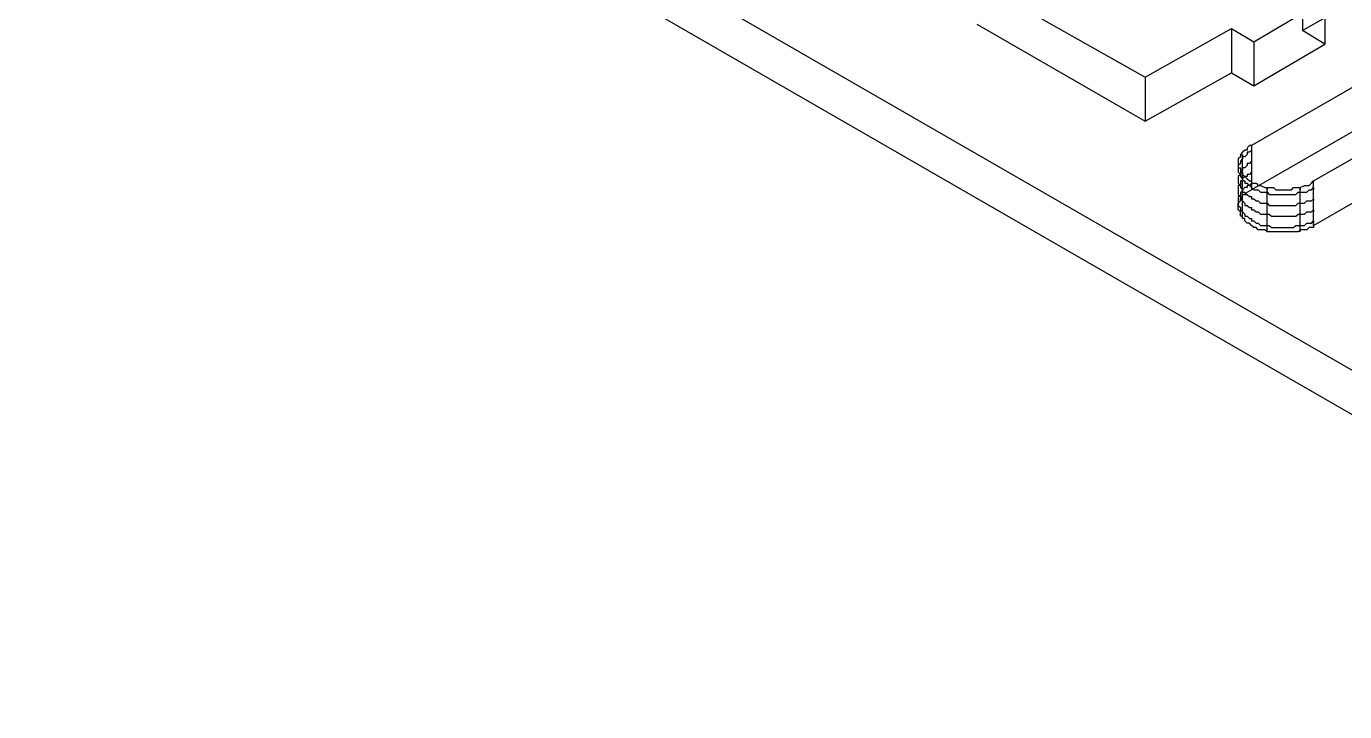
# Model space of a CAD drawing. Header units: millimetres. Extents: x 0 to 2112, y 8 to 1252.
# Drawn here: x 334.7 to 491.8, y 696.9 to 778.6 of the extents above; entities that cross this region are included whole.
import ezdxf

# ---------------------------------------------------------------- set-up
doc = ezdxf.new("R2010")
doc.units = ezdxf.units.MM
doc.layers.get('0').update_dxf_attribs({"linetype": 'CONTINUOUS'})

msp = doc.modelspace()

# ---------------------------------------------------------------- linework, layer by layer
at = {"color": 9}
for p, q in [((554.097, 702.19), (334.728, 828.626)), ((554.097, 702.19), (334.728, 828.626)), ((554.097, 696.93), (334.728, 823.366)), ((554.097, 696.93), (334.728, 823.366)), ((578.397, 820.748), (480.699, 764.374)), ((578.397, 820.748), (480.699, 764.374)), ((578.397, 815.456), (480.699, 759.086)), ((578.397, 815.456), (480.699, 759.086)), ((488.11, 760.162), (585.78, 816.257)), ((488.11, 760.162), (585.78, 816.257)), ((488.11, 754.87), (585.78, 811.241)), ((488.11, 754.87), (585.78, 811.241)), ((486.787, 778.069), (505.001, 788.592)), ((486.787, 778.069), (505.001, 788.592)), ((447.968, 783.855), (468.051, 772.53)), ((447.968, 783.855), (468.051, 772.53)), ((486.787, 783.057), (486.787, 778.069)), ((486.787, 783.057), (486.787, 778.069)), ((480.974, 776.746), (489.433, 781.763)), ((480.974, 776.746), (489.433, 781.763)), ((489.433, 781.763), (489.433, 776.471)), ((489.433, 781.763), (489.433, 776.471)), ((447.968, 778.842), (468.051, 767.267)), ((447.968, 778.842), (468.051, 767.267)), ((468.051, 772.53), (478.328, 778.316)), ((468.051, 772.53), (478.328, 778.316)), ((478.328, 778.316), (480.974, 776.746)), ((478.328, 778.316), (478.328, 773.056)), ((478.328, 778.316), (480.974, 776.746)), ((478.328, 778.316), (478.328, 773.056)), ((489.433, 776.471), (486.787, 778.069)), ((489.433, 776.471), (486.787, 778.069)), ((480.974, 776.746), (480.974, 771.483)), ((480.974, 776.746), (480.974, 771.483)), ((480.974, 771.483), (489.433, 776.471)), ((480.974, 771.483), (489.433, 776.471)), ((468.051, 767.267), (478.328, 773.056)), ((468.051, 767.267), (478.328, 773.056)), ((478.328, 773.056), (480.974, 771.483)), ((478.328, 773.056), (480.974, 771.483)), ((468.051, 772.53), (468.051, 767.267)), ((468.051, 772.53), (468.051, 767.267)), ((479.651, 763.577), (479.404, 763.302)), ((479.651, 763.577), (479.404, 763.302)), ((479.929, 763.824), (479.651, 763.577)), ((479.929, 763.824), (479.651, 763.577)), ((479.651, 763.577), (479.651, 763.577)), ((479.651, 763.577), (479.651, 763.577)), ((480.176, 763.824), (479.929, 763.824)), ((480.176, 763.824), (479.929, 763.824)), ((480.452, 764.374), (480.176, 764.099)), ((480.452, 764.374), (480.176, 764.099)), ((480.176, 764.099), (480.176, 763.824)), ((480.176, 764.099), (480.176, 763.824)), ((480.452, 763.577), (480.176, 763.577)), ((480.176, 763.577), (480.176, 763.302)), ((480.699, 764.374), (480.452, 764.374)), ((480.699, 764.374), (480.452, 764.374)), ((480.699, 763.824), (480.452, 763.577)), ((480.699, 764.374), (480.699, 759.086)), ((480.699, 764.374), (480.699, 759.086)), ((479.404, 763.051), (479.129, 762.776)), ((479.404, 763.051), (479.129, 762.776)), ((479.129, 762.776), (479.129, 762.529)), ((479.129, 762.776), (479.129, 762.529)), ((479.129, 762.529), (479.129, 762.254)), ((479.129, 762.529), (479.129, 762.254)), ((479.129, 762.254), (479.129, 762.254)), ((479.129, 762.254), (479.129, 762.007)), ((479.404, 762.254), (479.129, 762.007)), ((479.129, 762.254), (479.129, 762.254)), ((479.129, 762.254), (479.129, 762.007)), ((479.129, 762.007), (479.129, 761.732)), ((479.129, 762.007), (479.129, 762.007)), ((479.129, 762.007), (479.129, 761.732)), ((479.129, 762.007), (479.129, 761.732)), ((479.404, 763.302), (479.404, 763.051)), ((479.404, 763.302), (479.404, 763.051)), ((479.404, 763.051), (479.404, 763.051)), ((479.404, 763.051), (479.404, 763.051)), ((479.651, 762.776), (479.404, 762.529)), ((479.404, 762.529), (479.404, 762.529)), ((479.404, 762.529), (479.404, 762.254)), ((479.651, 758.313), (479.651, 763.302)), ((479.651, 763.302), (479.651, 763.051)), ((479.929, 763.051), (479.651, 763.051)), ((479.651, 763.051), (479.651, 762.776)), ((480.176, 763.302), (479.929, 763.051)), ((480.176, 762.007), (479.929, 761.732)), ((480.452, 762.254), (480.176, 762.254)), ((480.176, 762.254), (480.176, 762.007)), ((480.699, 762.529), (480.452, 762.254)), ((479.129, 761.732), (479.404, 761.732)), ((479.129, 761.732), (479.129, 761.457)), ((479.129, 761.732), (479.404, 761.732)), ((479.129, 761.457), (479.129, 761.457)), ((479.129, 761.457), (479.129, 761.206)), ((479.129, 761.206), (479.404, 760.931)), ((479.404, 760.931), (479.129, 760.684)), ((479.129, 760.684), (479.129, 760.684)), ((479.129, 760.684), (479.129, 760.409)), ((479.129, 760.409), (479.129, 760.162)), ((479.404, 761.732), (479.404, 761.457)), ((479.404, 761.732), (479.404, 761.457)), ((479.404, 761.457), (479.404, 761.206)), ((479.651, 761.457), (479.404, 761.457)), ((479.404, 761.457), (479.404, 761.206)), ((479.404, 761.457), (479.404, 761.206)), ((479.404, 761.206), (479.651, 761.206)), ((479.404, 761.206), (479.404, 760.931)), ((479.404, 761.206), (479.651, 761.206)), ((479.404, 760.931), (479.404, 760.684)), ((479.404, 760.684), (479.404, 760.684)), ((479.404, 760.684), (479.651, 760.409)), ((479.929, 761.732), (479.651, 761.732)), ((479.651, 761.732), (479.651, 761.457)), ((479.651, 761.206), (479.651, 760.931)), ((479.651, 761.206), (479.651, 760.931)), ((479.651, 760.931), (479.929, 760.684)), ((479.651, 755.946), (479.651, 760.931)), ((479.651, 760.931), (479.651, 760.684)), ((479.651, 760.931), (479.929, 760.684)), ((479.929, 760.684), (479.651, 760.409)), ((479.651, 760.409), (479.651, 760.162)), ((479.651, 760.409), (479.651, 760.162)), ((479.929, 760.684), (479.929, 760.684)), ((479.929, 760.684), (480.176, 760.409)), ((480.176, 760.684), (479.929, 760.684)), ((479.929, 760.684), (479.929, 760.684)), ((479.929, 760.684), (480.176, 760.409)), ((480.452, 760.931), (480.176, 760.931)), ((480.176, 760.931), (480.176, 760.684)), ((480.176, 760.409), (480.452, 760.162)), ((480.176, 760.409), (480.452, 760.162)), ((480.699, 761.206), (480.452, 760.931)), ((479.129, 760.162), (479.129, 760.162)), ((479.129, 760.162), (479.129, 759.883)), ((479.129, 759.883), (479.404, 759.608)), ((479.404, 759.608), (479.129, 759.608)), ((479.129, 759.608), (479.129, 759.361)), ((479.129, 759.361), (479.129, 759.086)), ((479.129, 759.086), (479.129, 758.839)), ((479.129, 758.839), (479.129, 758.839)), ((479.129, 758.839), (479.129, 758.56)), ((479.651, 760.162), (479.404, 760.162)), ((479.404, 760.162), (479.404, 759.883)), ((479.404, 759.883), (479.404, 759.608)), ((479.404, 759.608), (479.404, 759.361)), ((479.404, 759.361), (479.404, 759.361)), ((479.404, 759.361), (479.651, 759.086)), ((479.651, 758.839), (479.404, 758.839)), ((479.404, 758.839), (479.404, 758.56)), ((479.651, 760.162), (479.929, 760.162)), ((479.929, 759.361), (479.651, 759.086)), ((479.651, 759.086), (479.651, 758.839)), ((479.651, 759.086), (479.651, 758.839)), ((479.651, 758.839), (479.929, 758.839)), ((479.929, 760.162), (479.929, 759.883)), ((479.929, 759.883), (480.176, 759.883)), ((480.176, 759.361), (479.929, 759.361)), ((479.929, 758.56), (480.176, 758.839)), ((479.929, 758.839), (479.929, 758.56)), ((479.929, 758.56), (480.176, 758.839)), ((480.176, 759.883), (480.452, 759.608)), ((480.452, 759.608), (480.176, 759.608)), ((480.176, 759.608), (480.176, 759.361)), ((480.176, 758.839), (480.699, 759.086)), ((480.176, 758.839), (480.699, 759.086)), ((480.176, 758.839), (480.176, 758.839)), ((480.176, 758.839), (480.176, 758.839)), ((480.452, 760.162), (480.699, 760.162)), ((480.452, 760.162), (480.699, 760.162)), ((480.699, 759.883), (480.452, 759.608)), ((480.452, 759.608), (480.699, 759.361)), ((480.699, 760.162), (480.699, 759.883)), ((480.699, 760.162), (480.699, 759.883)), ((480.699, 759.883), (480.974, 759.883)), ((480.699, 759.883), (480.974, 759.883)), ((480.699, 759.361), (480.699, 759.361)), ((480.699, 759.361), (480.974, 759.086)), ((480.974, 759.883), (481.249, 759.883)), ((480.974, 759.883), (481.249, 759.883)), ((480.974, 759.086), (481.249, 759.086)), ((481.249, 759.883), (481.499, 759.608)), ((481.249, 759.883), (481.499, 759.608)), ((481.249, 759.086), (481.499, 759.086)), ((481.499, 759.608), (481.775, 759.608)), ((481.499, 759.608), (481.775, 759.608)), ((481.499, 759.086), (481.775, 758.839)), ((481.775, 759.608), (482.297, 759.361)), ((481.775, 759.608), (482.297, 759.361)), ((481.775, 758.839), (482.297, 758.839)), ((482.297, 759.361), (482.572, 759.361)), ((482.297, 759.361), (482.572, 759.361)), ((482.297, 758.839), (482.572, 758.839)), ((482.572, 759.361), (482.822, 759.361)), ((482.572, 754.098), (482.572, 759.361)), ((482.572, 759.361), (482.572, 759.086)), ((482.572, 759.361), (482.822, 759.361)), ((482.572, 758.839), (482.822, 758.56)), ((482.822, 759.361), (483.097, 759.361)), ((482.822, 759.361), (483.097, 759.361)), ((483.097, 759.361), (483.344, 759.361)), ((483.097, 759.361), (483.344, 759.361)), ((483.344, 759.361), (483.62, 759.086)), ((483.344, 759.361), (483.62, 759.086)), ((483.62, 759.086), (484.145, 759.086)), ((483.62, 759.086), (484.145, 759.086)), ((484.145, 759.086), (484.42, 759.086)), ((484.145, 759.086), (484.42, 759.086)), ((484.42, 759.086), (484.667, 759.086)), ((484.42, 759.086), (484.667, 759.086)), ((484.667, 759.086), (484.942, 759.086)), ((484.667, 759.086), (484.942, 759.086)), ((484.942, 759.086), (485.465, 759.086)), ((484.942, 759.086), (485.465, 759.086)), ((485.465, 759.086), (485.711, 759.361)), ((485.465, 759.086), (485.711, 759.361)), ((485.711, 759.361), (485.99, 759.361)), ((485.711, 759.361), (485.99, 759.361)), ((485.99, 759.361), (486.265, 759.361)), ((485.99, 759.361), (486.265, 759.361)), ((485.99, 758.56), (486.265, 758.839)), ((486.265, 759.361), (486.512, 759.361)), ((486.265, 759.361), (486.512, 759.361)), ((486.265, 758.839), (486.512, 758.839)), ((486.512, 759.361), (487.034, 759.608)), ((486.512, 759.361), (487.034, 759.608)), ((486.512, 754.098), (486.512, 759.361)), ((486.512, 759.361), (486.512, 759.086)), ((486.512, 758.839), (487.034, 758.839)), ((487.034, 759.608), (487.313, 759.608)), ((487.034, 759.608), (487.313, 759.608)), ((487.034, 758.839), (487.313, 758.839)), ((487.313, 759.608), (487.588, 759.608)), ((487.313, 759.608), (487.588, 759.608)), ((487.313, 758.839), (487.588, 759.086)), ((487.588, 759.608), (487.835, 759.883)), ((487.588, 759.608), (487.835, 759.883)), ((487.588, 759.086), (487.835, 759.086)), ((487.835, 759.883), (488.11, 760.162)), ((487.835, 759.883), (488.11, 760.162)), ((487.835, 759.086), (488.11, 759.361)), ((488.11, 754.87), (488.11, 760.162)), ((488.11, 754.87), (488.11, 760.162)), ((488.11, 759.361), (488.11, 759.086)), ((479.129, 758.56), (479.404, 758.313)), ((479.404, 758.313), (479.129, 758.313)), ((479.129, 758.313), (479.129, 758.038)), ((479.129, 758.038), (479.129, 757.791)), ((479.129, 757.516), (479.404, 757.791)), ((479.129, 757.791), (479.129, 757.516)), ((479.129, 757.516), (479.404, 757.791)), ((479.129, 757.241), (479.129, 757.516)), ((479.129, 757.516), (479.129, 757.516)), ((479.129, 757.516), (479.129, 757.241)), ((479.129, 757.241), (479.129, 757.516)), ((479.129, 756.991), (479.129, 757.241)), ((479.129, 757.241), (479.129, 757.241)), ((479.129, 757.241), (479.404, 756.991)), ((479.129, 756.991), (479.129, 757.241)), ((479.129, 757.241), (479.129, 757.241)), ((479.404, 758.56), (479.404, 758.313)), ((479.404, 758.038), (479.651, 758.313)), ((479.404, 758.313), (479.404, 758.313)), ((479.404, 758.313), (479.404, 758.038)), ((479.404, 758.038), (479.651, 758.313)), ((479.404, 757.791), (479.404, 758.038)), ((479.404, 758.038), (479.404, 758.038)), ((479.404, 758.038), (479.651, 757.791)), ((479.404, 757.791), (479.404, 758.038)), ((479.404, 758.038), (479.404, 758.038)), ((479.651, 758.313), (479.651, 758.56)), ((479.651, 758.56), (479.929, 758.56)), ((479.651, 758.313), (479.651, 758.56)), ((479.651, 758.56), (479.929, 758.56)), ((479.651, 757.791), (479.651, 757.791)), ((479.651, 757.791), (479.929, 757.516)), ((479.929, 758.56), (480.176, 758.56)), ((479.929, 757.516), (479.929, 757.241)), ((479.929, 757.241), (480.176, 757.241)), ((480.176, 758.56), (480.452, 758.313)), ((480.176, 757.241), (480.452, 756.991)), ((480.452, 758.313), (480.699, 758.313)), ((480.699, 758.313), (480.699, 758.038)), ((480.699, 758.038), (480.974, 758.038)), ((480.974, 758.038), (481.249, 757.791)), ((481.249, 757.791), (481.499, 757.791)), ((481.499, 757.791), (481.775, 757.516)), ((481.775, 757.516), (482.297, 757.516)), ((482.297, 757.516), (482.572, 757.516)), ((482.572, 757.516), (482.822, 757.241)), ((482.822, 758.56), (483.097, 758.56)), ((482.822, 757.241), (483.097, 757.241)), ((483.097, 758.56), (483.344, 758.56)), ((483.097, 757.241), (483.344, 757.241)), ((483.344, 758.56), (483.62, 758.56)), ((483.344, 757.241), (483.62, 757.241)), ((483.62, 758.56), (484.145, 758.56)), ((483.62, 757.241), (484.145, 757.241)), ((484.145, 758.56), (484.42, 758.56)), ((484.145, 757.241), (484.42, 757.241)), ((484.42, 758.56), (484.667, 758.56)), ((484.42, 757.241), (484.667, 757.241)), ((484.667, 758.56), (484.942, 758.56)), ((484.667, 757.241), (484.942, 757.241)), ((484.942, 758.56), (485.465, 758.56)), ((484.942, 757.241), (485.465, 757.241)), ((485.465, 758.56), (485.711, 758.56)), ((485.465, 757.241), (485.711, 757.241)), ((485.711, 758.56), (485.99, 758.56)), ((485.711, 757.241), (485.99, 757.241)), ((485.99, 757.241), (486.265, 757.516)), ((486.265, 757.516), (486.512, 757.516)), ((486.512, 757.516), (487.034, 757.516)), ((487.034, 757.516), (487.313, 757.791)), ((487.313, 757.791), (487.588, 757.791)), ((487.588, 757.791), (487.835, 757.791)), ((487.835, 757.791), (488.11, 758.038)), ((488.11, 758.038), (488.11, 757.791)), ((479.129, 756.715), (479.129, 756.991)), ((479.129, 756.715), (479.129, 756.991)), ((479.404, 756.468), (479.129, 756.715)), ((479.129, 756.715), (479.129, 756.715)), ((479.404, 756.468), (479.129, 756.715)), ((479.129, 756.715), (479.129, 756.715)), ((479.404, 756.991), (479.404, 756.991)), ((479.404, 756.991), (479.404, 756.715)), ((479.404, 756.715), (479.651, 756.468)), ((479.404, 756.193), (479.404, 756.468)), ((479.404, 756.193), (479.404, 756.468)), ((479.404, 755.946), (479.404, 756.193)), ((479.404, 755.946), (479.404, 756.193)), ((479.651, 755.946), (479.404, 755.946)), ((479.651, 755.946), (479.404, 755.946)), ((479.651, 756.468), (479.651, 756.468)), ((479.651, 756.468), (479.929, 756.193)), ((479.651, 755.668), (479.651, 755.946)), ((479.651, 755.668), (479.651, 755.946)), ((479.929, 755.668), (479.651, 755.668)), ((479.929, 755.668), (479.651, 755.668)), ((479.929, 756.193), (479.929, 755.946)), ((479.929, 755.946), (480.176, 755.946)), ((479.929, 755.392), (479.929, 755.668)), ((479.929, 755.392), (479.929, 755.668)), ((480.176, 755.946), (480.452, 755.668)), ((480.452, 756.991), (480.699, 756.991)), ((480.452, 755.668), (480.699, 755.668)), ((480.699, 756.991), (480.699, 756.715)), ((480.699, 756.715), (480.974, 756.715)), ((480.699, 755.668), (480.699, 755.392)), ((480.974, 756.715), (481.249, 756.468)), ((481.249, 756.468), (481.499, 756.468)), ((481.499, 756.468), (481.775, 756.193)), ((481.775, 756.193), (482.297, 756.193)), ((482.297, 756.193), (482.572, 756.193)), ((482.572, 756.193), (482.822, 756.193)), ((482.822, 756.193), (483.097, 755.946)), ((483.097, 755.946), (483.344, 755.946)), ((483.344, 755.946), (483.62, 755.946)), ((483.62, 755.946), (484.145, 755.946)), ((484.145, 755.946), (484.42, 755.946)), ((484.42, 755.946), (484.667, 755.946)), ((484.667, 755.946), (484.942, 755.946)), ((484.942, 755.946), (485.465, 755.946)), ((485.465, 755.946), (485.711, 755.946)), ((485.711, 755.946), (485.99, 755.946)), ((485.99, 755.946), (486.265, 756.193)), ((486.265, 756.193), (486.512, 756.193)), ((486.512, 756.193), (487.034, 756.193)), ((487.034, 756.193), (487.313, 756.468)), ((487.313, 756.468), (487.588, 756.468)), ((487.588, 756.468), (487.835, 756.468)), ((487.835, 756.468), (488.11, 756.715)), ((488.11, 756.715), (488.11, 756.468)), ((480.176, 755.146), (479.929, 755.392)), ((480.176, 755.146), (479.929, 755.392)), ((480.452, 755.146), (480.176, 755.146)), ((480.452, 755.146), (480.176, 755.146)), ((480.699, 754.87), (480.452, 755.146)), ((480.699, 754.87), (480.452, 755.146)), ((480.699, 755.392), (480.974, 755.392)), ((480.974, 754.623), (480.699, 754.87)), ((480.699, 754.87), (480.699, 754.87)), ((480.974, 754.623), (480.699, 754.87)), ((480.699, 754.87), (480.699, 754.87)), ((480.974, 755.392), (481.249, 755.146)), ((481.249, 754.623), (480.974, 754.623)), ((481.249, 754.623), (480.974, 754.623)), ((481.249, 755.146), (481.499, 755.146)), ((481.499, 754.345), (481.249, 754.623)), ((481.499, 754.345), (481.249, 754.623)), ((481.499, 755.146), (481.775, 754.87)), ((481.775, 754.345), (481.499, 754.345)), ((481.775, 754.345), (481.499, 754.345)), ((481.775, 754.87), (482.297, 754.87)), ((482.297, 754.345), (481.775, 754.345)), ((482.297, 754.345), (481.775, 754.345)), ((482.297, 754.87), (482.572, 754.87)), ((482.572, 754.098), (482.297, 754.345)), ((482.572, 754.098), (482.297, 754.345)), ((482.572, 754.87), (482.822, 754.87)), ((482.822, 754.098), (482.572, 754.098)), ((482.822, 754.098), (482.572, 754.098)), ((482.822, 754.87), (483.097, 754.623)), ((483.097, 754.098), (482.822, 754.098)), ((483.097, 754.098), (482.822, 754.098)), ((483.097, 754.623), (483.344, 754.623)), ((483.344, 754.098), (483.097, 754.098)), ((483.344, 754.098), (483.097, 754.098)), ((483.344, 754.623), (483.62, 754.623)), ((483.62, 754.098), (483.344, 754.098)), ((483.62, 754.098), (483.344, 754.098)), ((483.62, 754.623), (484.145, 754.623)), ((484.145, 754.098), (483.62, 754.098)), ((484.145, 754.098), (483.62, 754.098)), ((484.145, 754.623), (484.42, 754.623)), ((484.42, 754.098), (484.145, 754.098)), ((484.42, 754.098), (484.145, 754.098)), ((484.42, 754.623), (484.667, 754.623)), ((484.667, 754.098), (484.42, 754.098)), ((484.667, 754.098), (484.42, 754.098)), ((484.667, 754.623), (484.942, 754.623)), ((484.942, 754.098), (484.667, 754.098)), ((484.942, 754.098), (484.667, 754.098)), ((484.942, 754.623), (485.465, 754.623)), ((485.465, 754.098), (484.942, 754.098)), ((485.465, 754.098), (484.942, 754.098)), ((485.465, 754.623), (485.711, 754.623)), ((485.711, 754.098), (485.465, 754.098)), ((485.711, 754.098), (485.465, 754.098)), ((485.711, 754.623), (485.99, 754.87)), ((485.99, 754.098), (485.711, 754.098)), ((485.99, 754.098), (485.711, 754.098)), ((485.99, 754.87), (486.265, 754.87)), ((486.265, 754.098), (485.99, 754.098)), ((486.265, 754.098), (485.99, 754.098)), ((486.265, 754.87), (486.512, 754.87)), ((486.512, 754.345), (486.265, 754.098)), ((486.512, 754.345), (486.265, 754.098)), ((486.512, 754.87), (487.034, 754.87)), ((487.034, 754.345), (486.512, 754.345)), ((487.034, 754.345), (486.512, 754.345)), ((487.034, 754.87), (487.313, 755.146)), ((487.313, 754.345), (487.034, 754.345)), ((487.313, 754.345), (487.034, 754.345)), ((487.313, 755.146), (487.588, 755.146)), ((487.588, 754.623), (487.313, 754.345)), ((487.588, 754.623), (487.313, 754.345)), ((487.588, 755.146), (487.835, 755.146)), ((487.835, 754.623), (487.588, 754.623)), ((487.835, 754.623), (487.588, 754.623)), ((487.835, 755.146), (488.11, 755.392)), ((488.11, 754.623), (487.835, 754.623)), ((488.11, 754.623), (487.835, 754.623)), ((488.11, 755.392), (488.11, 755.146)), ((488.11, 754.87), (488.11, 754.623)), ((488.11, 754.87), (488.11, 754.623))]:
    msp.add_line(p, q, dxfattribs=at)

doc.saveas('drawing.dxf')
